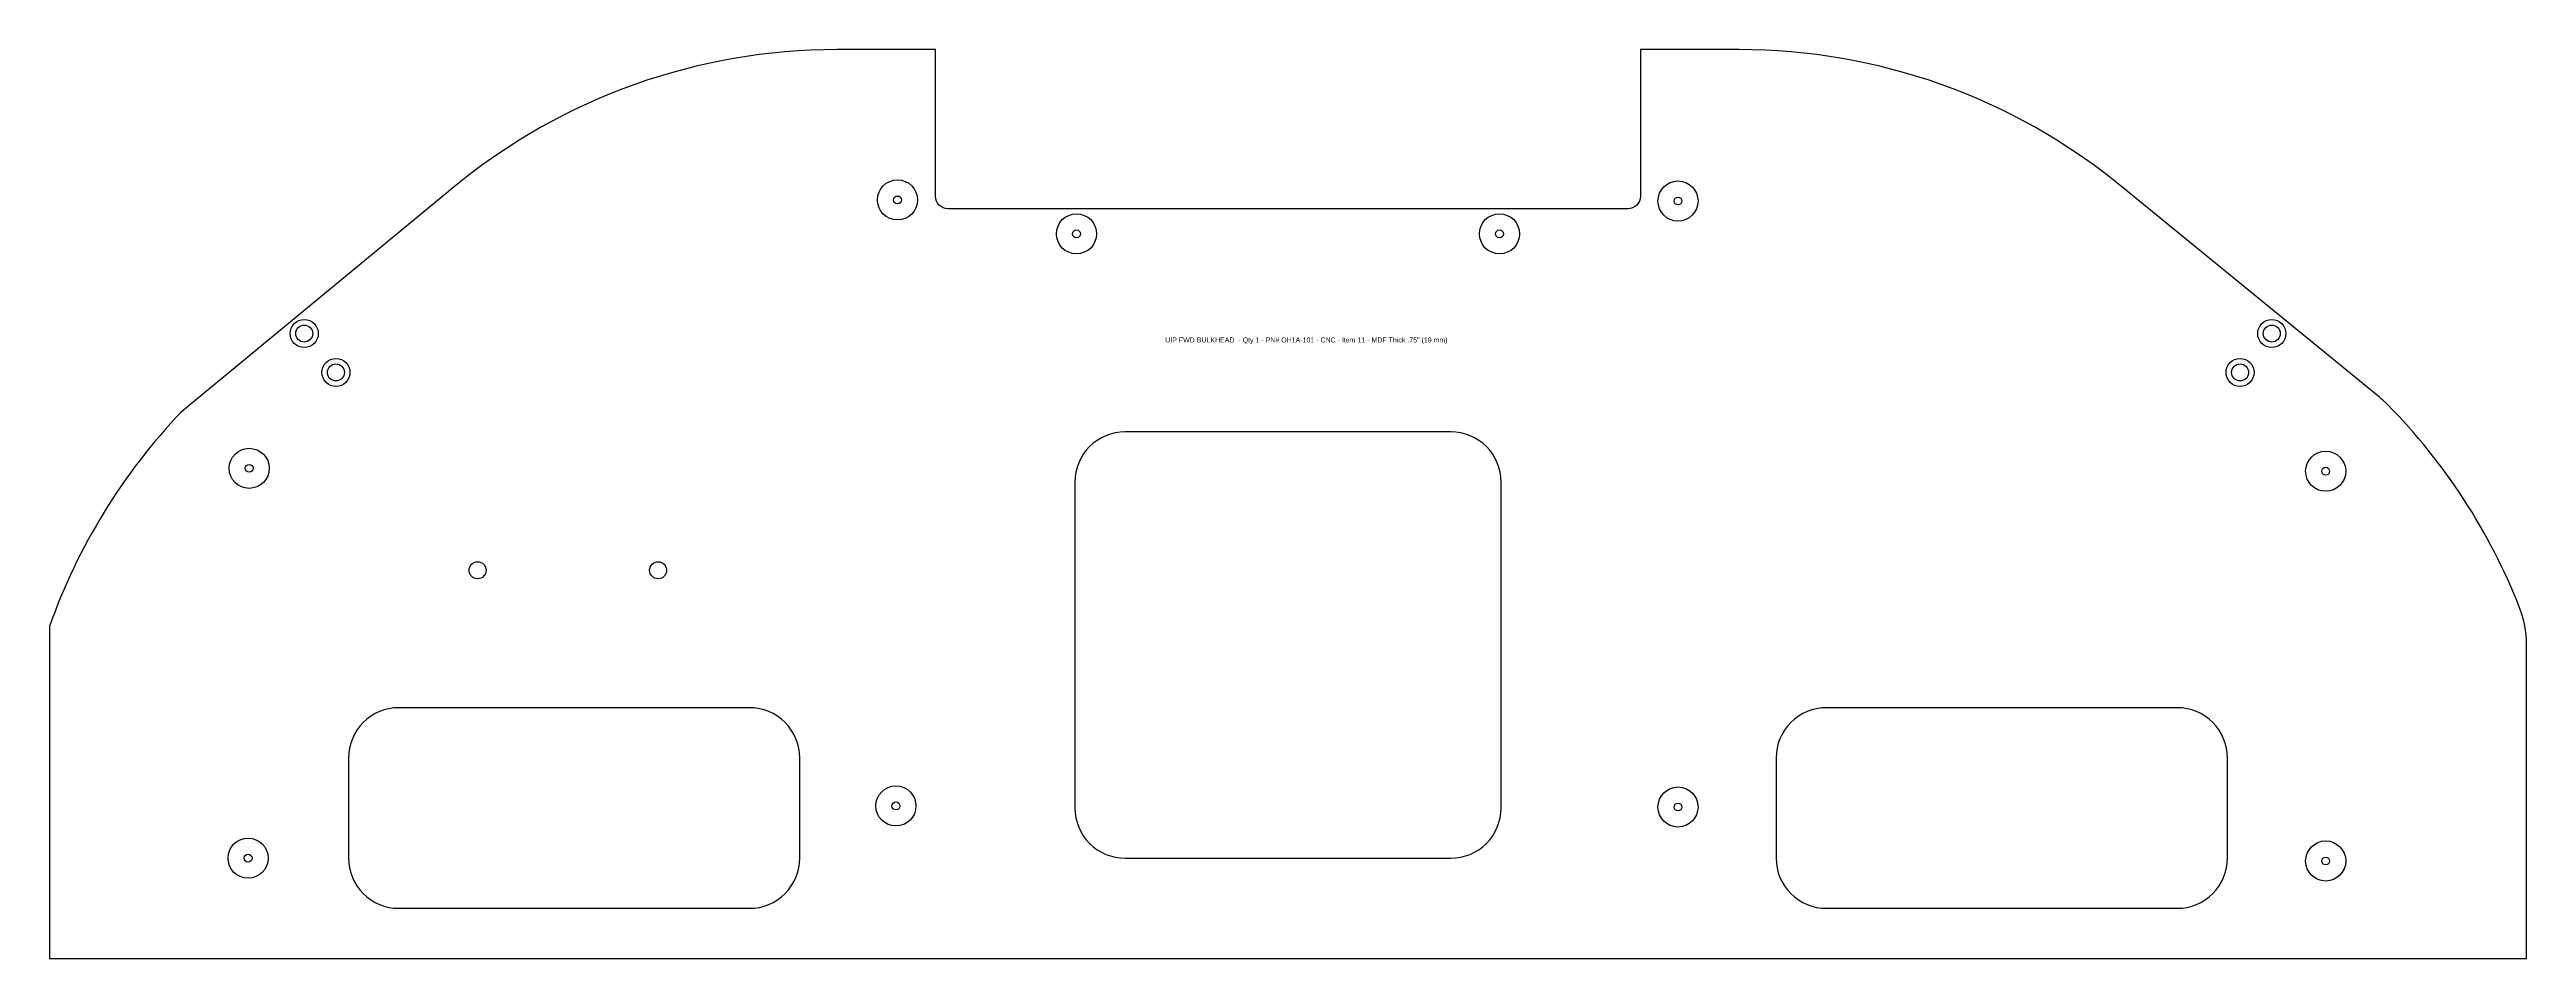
# Model space of a CAD drawing. Header units: inches. Extents: x 0 to 24.7, y 0 to 9.1.
import ezdxf

# ---------------------------------------------------------------- set-up
doc = ezdxf.new("R2010")
doc.units = ezdxf.units.IN
doc.header["$MEASUREMENT"] = 0
doc.layers.add('Info', color=4, linetype='Continuous')
doc.styles.add('Annotative', font='arial.ttf')

msp = doc.modelspace()

# ---------------------------------------------------------------- linework, layer by layer
at = {"color": 7, "linetype": 'Continuous', "lineweight": 25}
for points in [[(24.7, 0), (24.7, 3.132, 0.093687), (24.631, 3.497, 0.101694), (23.315, 5.523, 0.026767), (23.235, 5.595), (20.645, 7.71, 0.172863), (16.85, 9.062), (15.864, 9.062), (15.864, 7.6, -0.414214), (15.739, 7.475), (8.96, 7.475, -0.414214), (8.835, 7.6), (8.835, 9.062), (7.85, 9.062, 0.172863), (4.055, 7.71), (1.315, 5.45, 0.105715), (0, 3.312), (0, 0)], [(13.975, 5.25), (10.725, 5.25, 0.414214), (10.225, 4.75), (10.225, 1.5, 0.414214), (10.725, 1), (13.975, 1, 0.414214), (14.475, 1.5), (14.475, 4.75, 0.414214)], [(6.981, 2.5), (3.482, 2.5, 0.414214), (2.982, 2), (2.982, 1, 0.414214), (3.482, 0.5), (6.981, 0.5, 0.414214), (7.481, 1), (7.481, 2, 0.414214)], [(21.218, 2.5), (17.718, 2.5, 0.414214), (17.218, 2), (17.218, 1, 0.414214), (17.718, 0.5), (21.218, 0.5, 0.414214), (21.718, 1), (21.718, 2, 0.414214)]]:
    msp.add_lwpolyline(points, format="xyb", close=True, dxfattribs=at)
for centre, radius in [((8.456, 7.563), 0.2), ((16.239, 7.552), 0.2), ((8.456, 7.563), 0.0391), ((10.241, 7.225), 0.2), ((14.459, 7.225), 0.2), ((16.239, 7.552), 0.0391), ((10.241, 7.225), 0.0391), ((14.459, 7.225), 0.0391), ((2.54, 6.231), 0.14), ((2.54, 6.231), 0.0847), ((22.16, 6.231), 0.14), ((22.16, 6.231), 0.0847), ((2.856, 5.843), 0.14), ((21.844, 5.843), 0.14), ((21.844, 5.843), 0.0847), ((2.856, 5.843), 0.0847), ((1.991, 4.887), 0.2), ((22.698, 4.858), 0.2), ((1.991, 4.887), 0.0391), ((22.698, 4.858), 0.0391), ((4.269, 3.87), 0.0847), ((6.069, 3.87), 0.0847), ((8.44, 1.521), 0.2), ((8.44, 1.521), 0.0391), ((16.239, 1.51), 0.2), ((16.239, 1.51), 0.0391), ((1.98, 1), 0.2), ((1.98, 1), 0.0391), ((22.698, 0.972), 0.2), ((22.698, 0.972), 0.0391)]:
    msp.add_circle(centre, radius, dxfattribs=at)

# ---------------------------------------------------------------- texts
at = {"layer": 'Info', "style": 'Annotative'}
msp.add_text('UIP FWD BULKHEAD  - Qty 1 - PN# OH1A-101 - CNC - Item 11 - MDF Thick .75" (19 mm)', height=0.05, dxfattribs=at).set_placement((11.126, 6.142))

doc.saveas('drawing.dxf')
